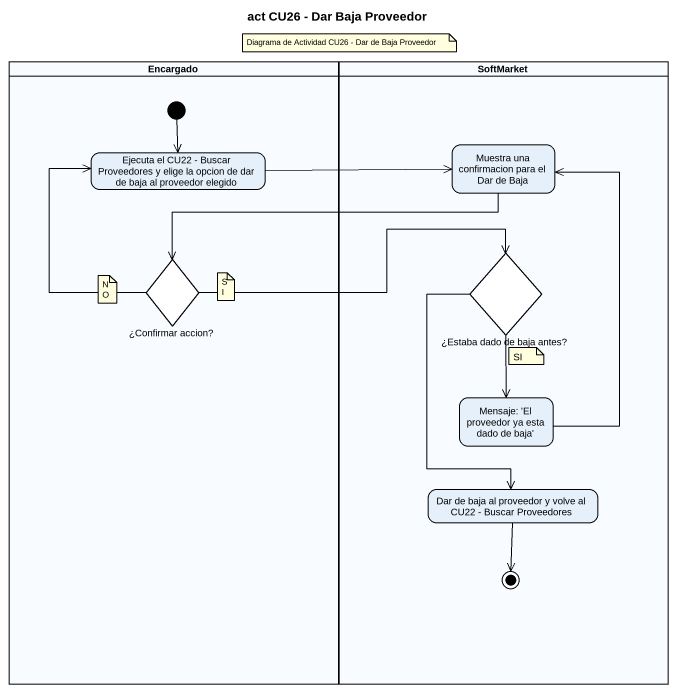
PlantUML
@startuml
title act CU26 - Dar Baja Proveedor
hide empty description
state Encargado <<partition>> {
  state "Ejecuta el CU22 - Buscar Proveedores y elige la opcion de dar de baja al proveedor elegido" as Ejecuta_el_CU22_Buscar
  state "¿Confirmar accion?" as Confirmar_accion <<choice>>
  [*] --> Ejecuta_el_CU22_Buscar
}
state SoftMarket <<partition>> {
  state "Muestra una confirmacion para el Dar de Baja" as Muestra_una_confirmacion
  state "¿Estaba dado de baja antes?" as Estaba_dado_de_baja_antes <<choice>>
  state "Mensaje: 'El proveedor ya esta dado de baja'" as Mensaje_El_proveedor_ya
  state "Dar de baja al proveedor y volve al CU22 - Buscar Proveedores" as Dar_de_baja_al_proveedor_y
  Dar_de_baja_al_proveedor_y --> [*]
}
Ejecuta_el_CU22_Buscar -right-> Muestra_una_confirmacion
Muestra_una_confirmacion -left-> Confirmar_accion
Estaba_dado_de_baja_antes --> Mensaje_El_proveedor_ya
Estaba_dado_de_baja_antes --> Dar_de_baja_al_proveedor_y
Confirmar_accion -up-> Ejecuta_el_CU22_Buscar
Confirmar_accion -right-> Estaba_dado_de_baja_antes
Mensaje_El_proveedor_ya -up-> Muestra_una_confirmacion
note as N1
  Diagrama de Actividad CU26 - Dar de Baja Proveedor
end note
note as N2
  NO
end note
note as N3
  SI
end note
note as N4
  SI
end note
@enduml
